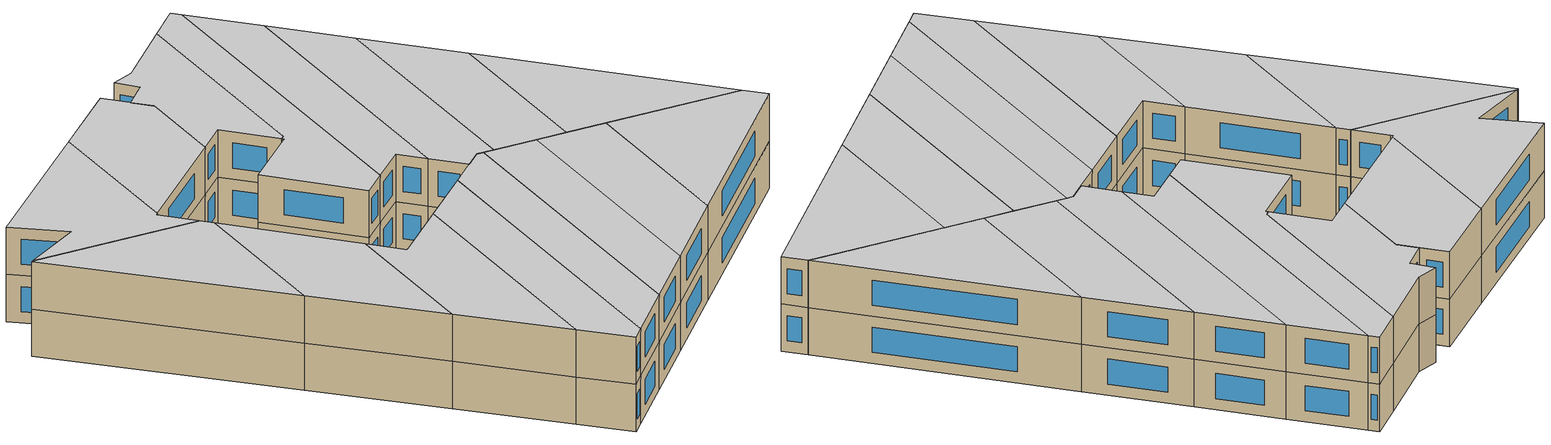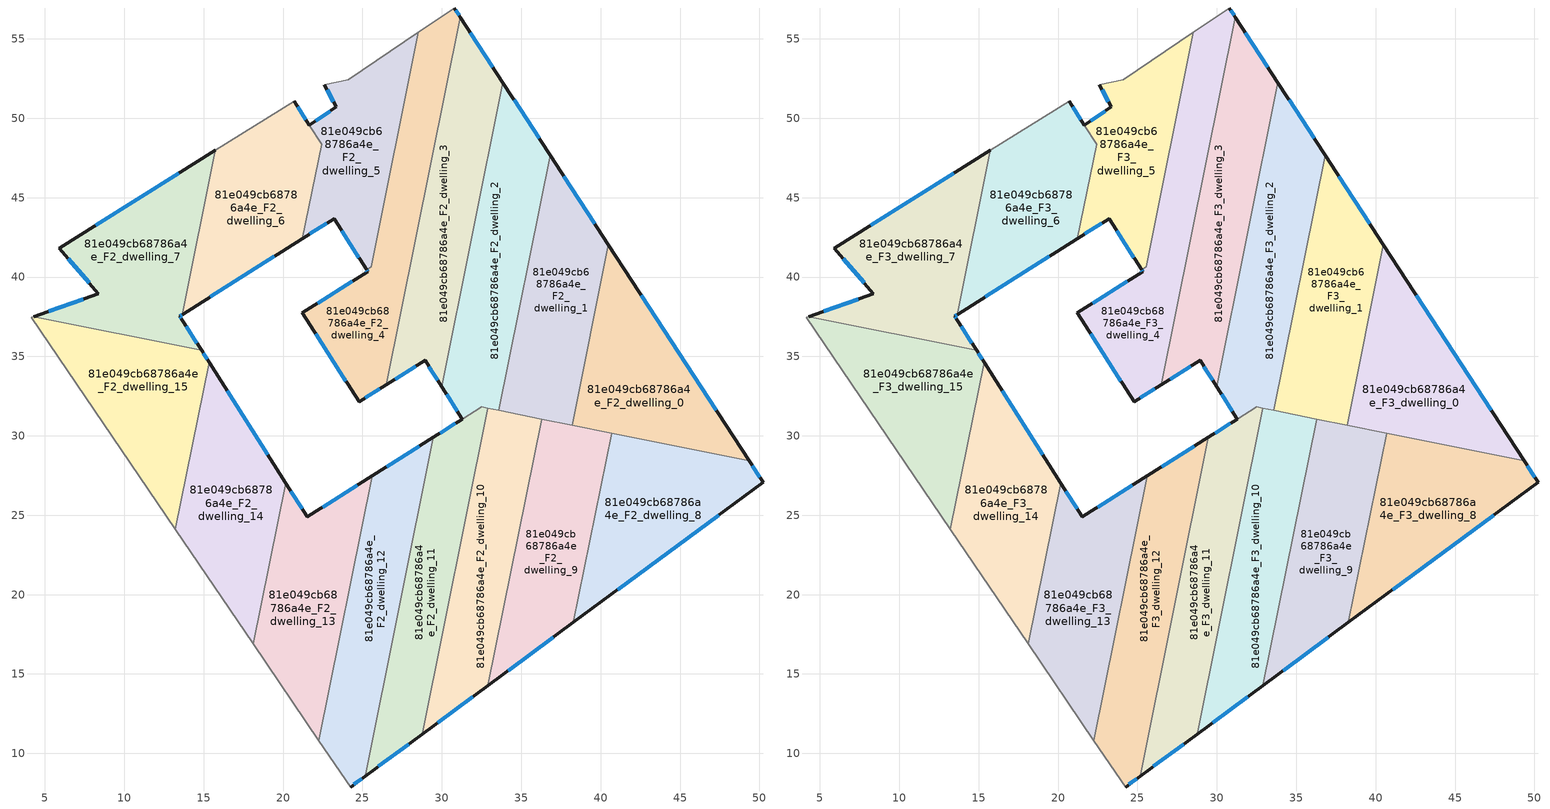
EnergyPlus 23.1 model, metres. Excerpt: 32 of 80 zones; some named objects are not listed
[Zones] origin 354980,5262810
81e049cb68786a4e_F2_dwelling_0
 floor to 81e049cb68786a4e_F1_dwelling_0 (EU_floor_Construction): 40.49,42.04 49.35,28.42 38.2,30.67 z6
 wall outside (EU_wall_Construction): 49.35,28.42 40.49,42.04 z6:9
 wall to 81e049cb68786a4e_F2_dwelling_1 (EU_wall_Construction): 40.49,42.04 38.2,30.67 z6:9
 wall to 81e049cb68786a4e_F2_dwelling_8 (EU_wall_Construction): 40.69,30.17 49.35,28.42 z6:9
 wall to 81e049cb68786a4e_F2_dwelling_9 (EU_wall_Construction): 38.2,30.67 40.69,30.17 z6:9
 window (EU_Window_Construction): 47.27,31.62 42.57,38.84 z6.7:8.3
81e049cb68786a4e_F2_dwelling_1
 floor to 81e049cb68786a4e_F1_dwelling_1 (EU_floor_Construction): 36.82,47.68 40.49,42.04 38.2,30.67 33.58,31.6 z6
 wall outside (EU_wall_Construction): 40.49,42.04 36.82,47.68 z6:9
 wall to 81e049cb68786a4e_F2_dwelling_2 (EU_wall_Construction): 36.82,47.68 33.58,31.6 z6:9
 wall to 81e049cb68786a4e_F2_dwelling_10 (EU_wall_Construction): 33.58,31.6 36.29,31.06 z6:9
 wall to 81e049cb68786a4e_F2_dwelling_9 (EU_wall_Construction): 36.29,31.06 38.2,30.67 z6:9
 window (EU_Window_Construction): 39.63,43.36 37.69,46.35 z6.7:8.3
81e049cb68786a4e_F2_dwelling_10
 floor to 81e049cb68786a4e_F1_dwelling_10 (EU_floor_Construction): 36.29,31.06 32.9,14.27 28.76,11.21 32.9,31.74 z6
 wall outside (EU_wall_Construction): 28.76,11.21 32.9,14.27 z6:9
 wall to 81e049cb68786a4e_F2_dwelling_9 (EU_wall_Construction): 32.9,14.27 36.29,31.06 z6:9
 wall to 81e049cb68786a4e_F2_dwelling_11 (EU_wall_Construction): 32.9,31.74 28.76,11.21 z6:9
 wall to 81e049cb68786a4e_F2_dwelling_2 (EU_wall_Construction): 33.58,31.6 32.9,31.74 z6:9
 window (EU_Window_Construction): 29.74,11.93 31.93,13.55 z6.7:8.3
81e049cb68786a4e_F2_dwelling_11
 floor to 81e049cb68786a4e_F1_dwelling_11 (EU_floor_Construction): 32.9,31.74 28.76,11.21 25.16,8.55 29.46,29.91 32.5,31.82 z6
 wall outside (EU_wall_Construction): 25.16,8.55 28.76,11.21 / 31.28,31.06 29.46,29.91 z6:9
 wall to 81e049cb68786a4e_F2_dwelling_12 (EU_wall_Construction): 29.46,29.91 25.16,8.55 z6:9
 wall to 81e049cb68786a4e_F2_dwelling_2 (EU_wall_Construction): 32.9,31.74 32.5,31.82 31.29,31.06 z6:9
 window (EU_Window_Construction): 26,9.18 27.92,10.59 / 30.86,30.79 29.89,30.18 z6.7:8.3
81e049cb68786a4e_F2_dwelling_12
 floor to 81e049cb68786a4e_F1_dwelling_12 (EU_floor_Construction): 29.46,29.91 25.16,8.55 24.25,7.88 22.26,10.81 25.62,27.48 z6
 wall outside (EU_wall_Construction): 29.46,29.91 25.62,27.48 / 24.25,7.88 25.16,8.55 z6:9
 wall adiabatic (EU_wall_Construction): 22.26,10.81 24.25,7.88 z6:9
 wall to 81e049cb68786a4e_F2_dwelling_13 (EU_wall_Construction): 25.62,27.48 22.26,10.81 z6:9
 window (EU_Window_Construction): 28.56,29.34 26.52,28.05 / 24.46,8.04 24.94,8.4 z6.7:8.3
81e049cb68786a4e_F2_dwelling_13
 floor to 81e049cb68786a4e_F1_dwelling_13 (EU_floor_Construction): 25.62,27.48 22.26,10.81 18.13,16.89 20.17,27.03 21.52,24.9 z6
 wall outside (EU_wall_Construction): 25.62,27.48 21.52,24.9 20.17,27.03 z6:9
 wall adiabatic (EU_wall_Construction): 18.13,16.89 22.26,10.81 z6:9
 wall to 81e049cb68786a4e_F2_dwelling_14 (EU_wall_Construction): 20.17,27.03 18.13,16.89 z6:9
 window (EU_Window_Construction): 24.66,26.88 22.48,25.5 / 21.2,25.4 20.49,26.53 z6.7:8.3
81e049cb68786a4e_F2_dwelling_14
 floor to 81e049cb68786a4e_F1_dwelling_14 (EU_floor_Construction): 15.34,34.63 20.17,27.03 18.13,16.89 13.22,24.11 z6
 wall outside (EU_wall_Construction): 20.17,27.03 15.34,34.63 z6:9
 wall adiabatic (EU_wall_Construction): 13.22,24.11 18.13,16.89 z6:9
 wall to 81e049cb68786a4e_F2_dwelling_15 (EU_wall_Construction): 15.34,34.63 13.22,24.11 z6:9
 window (EU_Window_Construction): 19.03,28.81 16.47,32.85 z6.7:8.3
81e049cb68786a4e_F2_dwelling_15
 floor to 81e049cb68786a4e_F1_dwelling_15 (EU_floor_Construction): 14.87,35.38 15.34,34.63 13.22,24.11 4.15,37.46 4.28,37.51 z6
 wall outside (EU_wall_Construction): 15.34,34.63 14.87,35.38 z6:9
 wall adiabatic (EU_wall_Construction): 4.28,37.51 4.15,37.46 13.22,24.11 z6:9
 wall to 81e049cb68786a4e_F2_dwelling_7 (EU_wall_Construction): 14.87,35.38 4.28,37.51 z6:9
 window (EU_Window_Construction): 15.23,34.81 14.98,35.2 z6.7:8.3
81e049cb68786a4e_F2_dwelling_2
 floor to 81e049cb68786a4e_F1_dwelling_2 (EU_floor_Construction): 33.85,52.25 36.82,47.68 33.58,31.6 32.5,31.82 31.29,31.06 29.99,33.1 z6
 wall outside (EU_wall_Construction): 36.82,47.68 33.85,52.25 / 29.99,33.1 31.29,31.06 z6:9
 wall to 81e049cb68786a4e_F2_dwelling_3 (EU_wall_Construction): 33.85,52.25 29.99,33.1 z6:9
 window (EU_Window_Construction): 36.13,48.75 34.55,51.18 / 30.29,32.62 30.98,31.54 z6.7:8.3
81e049cb68786a4e_F2_dwelling_3
 floor to 81e049cb68786a4e_F1_dwelling_3 (EU_floor_Construction): 31.17,56.37 33.85,52.25 29.99,33.1 28.94,34.75 26.51,33.22 z6
 wall outside (EU_wall_Construction): 26.51,33.22 28.94,34.75 29.99,33.1 / 33.85,52.25 31.17,56.37 z6:9
 wall to 81e049cb68786a4e_F2_dwelling_4 (EU_wall_Construction): 31.17,56.37 26.51,33.22 z6:9
 window (EU_Window_Construction): 27.08,33.58 28.37,34.39 / 33.22,53.22 31.8,55.4 / 29.19,34.37 29.74,33.49 z6.7:8.3
81e049cb68786a4e_F2_dwelling_4
 floor to 81e049cb68786a4e_F1_dwelling_4 (EU_floor_Construction): 30.79,56.95 31.17,56.37 26.51,33.22 24.78,32.13 21.21,37.75 25.33,40.35 25.25,40.47 25.54,40.66 28.52,55.41 z6
 wall outside (EU_wall_Construction): 25.25,40.47 25.33,40.35 21.21,37.75 24.78,32.13 26.51,33.22 / 31.17,56.37 30.79,56.95 z6:9
 wall to 81e049cb68786a4e_F2_dwelling_5 (EU_wall_Construction): 28.52,55.41 25.54,40.66 25.25,40.47 z6:9
 wall adiabatic (EU_wall_Construction): 30.79,56.95 28.52,55.41 z6:9
 window (EU_Window_Construction): 22.05,36.43 23.94,33.45 / 24.37,39.74 22.18,38.36 / 25.27,40.44 25.31,40.38 / 31.08,56.5 30.88,56.81 / 25.19,32.39 26.1,32.96 z6.7:8.3
81e049cb68786a4e_F2_dwelling_5
 floor to 81e049cb68786a4e_F1_dwelling_5 (EU_floor_Construction): 28.52,55.41 25.54,40.66 25.25,40.47 23.22,43.68 21.22,42.42 22.42,48.36 21.66,49.56 23.35,50.73 22.59,52.11 24.12,52.44 z6
 wall outside (EU_wall_Construction): 21.22,42.42 23.22,43.68 25.25,40.47 / 22.59,52.11 23.35,50.73 21.66,49.56 z6:9
 wall adiabatic (EU_wall_Construction): 28.52,55.41 24.12,52.44 22.59,52.11 z6:9
 wall to 81e049cb68786a4e_F2_dwelling_6 (EU_wall_Construction): 21.66,49.56 22.42,48.36 21.22,42.42 z6:9
 window (EU_Window_Construction): 23.69,42.93 24.77,41.23 / 21.69,42.72 22.75,43.38 / 22.95,50.45 22.06,49.83 / 22.77,51.79 23.17,51.05 z6.7:8.3
81e049cb68786a4e_F2_dwelling_6
 floor to 81e049cb68786a4e_F1_dwelling_6 (EU_floor_Construction): 20.69,51.08 22.42,48.36 21.22,42.42 13.65,37.63 15.73,47.98 z6
 wall outside (EU_wall_Construction): 13.65,37.63 21.22,42.42 / 21.66,49.56 20.69,51.08 z6:9
 wall adiabatic (EU_wall_Construction): 20.69,51.08 15.73,47.98 z6:9
 wall to 81e049cb68786a4e_F2_dwelling_7 (EU_wall_Construction): 15.73,47.98 13.65,37.63 z6:9
 window (EU_Window_Construction): 15.42,38.76 19.44,41.3 / 21.43,49.91 20.91,50.72 z6.7:8.3
81e049cb68786a4e_F2_dwelling_7
 floor to 81e049cb68786a4e_F1_dwelling_7 (EU_floor_Construction): 15.73,47.98 13.65,37.63 13.49,37.54 13.59,37.38 14.87,35.38 4.28,37.51 8.35,38.96 5.9,41.82 z6
 wall outside (EU_wall_Construction): 14.87,35.38 13.59,37.38 13.49,37.54 13.65,37.63 / 15.73,47.98 5.9,41.82 8.35,38.96 4.28,37.51 z6:9
 window (EU_Window_Construction): 14.57,35.85 13.89,36.91 / 7.4,38.62 5.24,37.85 / 6.47,41.15 7.78,39.63 / 13.42,46.53 8.21,43.27 / 13.53,37.56 13.61,37.61 / 13.57,37.42 13.52,37.5 z6.7:8.3
81e049cb68786a4e_F2_dwelling_8
 floor to 81e049cb68786a4e_F1_dwelling_8 (EU_floor_Construction): 49.35,28.42 50.23,27.07 38.28,18.25 40.69,30.17 z6
 wall outside (EU_wall_Construction): 38.28,18.25 50.23,27.07 49.35,28.42 z6:9
 wall to 81e049cb68786a4e_F2_dwelling_9 (EU_wall_Construction): 40.69,30.17 38.28,18.25 z6:9
 window (EU_Window_Construction): 50.02,27.38 49.55,28.1 / 41.09,20.32 47.43,24.99 z6.7:8.3
81e049cb68786a4e_F2_dwelling_9
 floor to 81e049cb68786a4e_F1_dwelling_9 (EU_floor_Construction): 40.69,30.17 38.28,18.25 32.9,14.27 36.29,31.06 z6
 wall outside (EU_wall_Construction): 32.9,14.27 38.28,18.25 z6:9
 window (EU_Window_Construction): 34.17,15.2 37.02,17.31 z6.7:8.3
81e049cb68786a4e_F3_dwelling_0
 floor to 81e049cb68786a4e_F2_dwelling_0 (EU_floor_Construction): 40.49,42.04 49.35,28.42 38.2,30.67 z9
 wall outside (EU_wall_Construction): 49.35,28.42 40.49,42.04 z9:12
 wall to 81e049cb68786a4e_F3_dwelling_1 (EU_wall_Construction): 40.49,42.04 38.2,30.67 z9:12
 wall to 81e049cb68786a4e_F3_dwelling_8 (EU_wall_Construction): 40.69,30.17 49.35,28.42 z9:12
 wall to 81e049cb68786a4e_F3_dwelling_9 (EU_wall_Construction): 38.2,30.67 40.69,30.17 z9:12
 window (EU_Window_Construction): 47.27,31.62 42.57,38.84 z9.7:11.3
 ceiling to 81e049cb68786a4e_F4_dwelling_0 (EU_floor_Construction): 49.35,28.42 40.49,42.04 38.2,30.67 z12
81e049cb68786a4e_F3_dwelling_1
 floor to 81e049cb68786a4e_F2_dwelling_1 (EU_floor_Construction): 36.82,47.68 40.49,42.04 38.2,30.67 33.58,31.6 z9
 wall outside (EU_wall_Construction): 40.49,42.04 36.82,47.68 z9:12
 wall to 81e049cb68786a4e_F3_dwelling_2 (EU_wall_Construction): 36.82,47.68 33.58,31.6 z9:12
 wall to 81e049cb68786a4e_F3_dwelling_10 (EU_wall_Construction): 33.58,31.6 36.29,31.06 z9:12
 wall to 81e049cb68786a4e_F3_dwelling_9 (EU_wall_Construction): 36.29,31.06 38.2,30.67 z9:12
 window (EU_Window_Construction): 39.63,43.36 37.69,46.35 z9.7:11.3
 ceiling to 81e049cb68786a4e_F4_dwelling_1 (EU_floor_Construction): 38.2,30.67 40.49,42.04 36.82,47.68 33.58,31.6 z12
81e049cb68786a4e_F3_dwelling_10
 floor to 81e049cb68786a4e_F2_dwelling_10 (EU_floor_Construction): 36.29,31.06 32.9,14.27 28.76,11.21 32.9,31.74 z9
 wall outside (EU_wall_Construction): 28.76,11.21 32.9,14.27 z9:12
 wall to 81e049cb68786a4e_F3_dwelling_9 (EU_wall_Construction): 32.9,14.27 36.29,31.06 z9:12
 wall to 81e049cb68786a4e_F3_dwelling_11 (EU_wall_Construction): 32.9,31.74 28.76,11.21 z9:12
 wall to 81e049cb68786a4e_F3_dwelling_2 (EU_wall_Construction): 33.58,31.6 32.9,31.74 z9:12
 window (EU_Window_Construction): 29.74,11.93 31.93,13.55 z9.7:11.3
 ceiling to 81e049cb68786a4e_F4_dwelling_10 (EU_floor_Construction): 32.9,14.27 36.29,31.06 32.9,31.74 28.76,11.21 z12
81e049cb68786a4e_F3_dwelling_11
 floor to 81e049cb68786a4e_F2_dwelling_11 (EU_floor_Construction): 32.9,31.74 28.76,11.21 25.16,8.55 29.46,29.91 32.5,31.82 z9
 wall outside (EU_wall_Construction): 25.16,8.55 28.76,11.21 / 31.28,31.06 29.46,29.91 z9:12
 wall to 81e049cb68786a4e_F3_dwelling_12 (EU_wall_Construction): 29.46,29.91 25.16,8.55 z9:12
 wall to 81e049cb68786a4e_F3_dwelling_2 (EU_wall_Construction): 32.9,31.74 32.5,31.82 31.29,31.06 z9:12
 window (EU_Window_Construction): 26,9.18 27.92,10.59 / 30.86,30.79 29.89,30.18 z9.7:11.3
 ceiling to 81e049cb68786a4e_F4_dwelling_11 (EU_floor_Construction): 28.76,11.21 32.9,31.74 32.5,31.82 29.46,29.91 25.16,8.55 z12
81e049cb68786a4e_F3_dwelling_12
 floor to 81e049cb68786a4e_F2_dwelling_12 (EU_floor_Construction): 29.46,29.91 25.16,8.55 24.25,7.88 22.26,10.81 25.62,27.48 z9
 wall outside (EU_wall_Construction): 29.46,29.91 25.62,27.48 / 24.25,7.88 25.16,8.55 z9:12
 wall adiabatic (EU_wall_Construction): 22.26,10.81 24.25,7.88 z9:12
 wall to 81e049cb68786a4e_F3_dwelling_13 (EU_wall_Construction): 25.62,27.48 22.26,10.81 z9:12
 window (EU_Window_Construction): 28.56,29.34 26.52,28.05 / 24.46,8.04 24.94,8.4 z9.7:11.3
 ceiling to 81e049cb68786a4e_F4_dwelling_12 (EU_floor_Construction): 25.16,8.55 29.46,29.91 25.62,27.48 22.26,10.81 24.25,7.88 z12
81e049cb68786a4e_F3_dwelling_13
 floor to 81e049cb68786a4e_F2_dwelling_13 (EU_floor_Construction): 25.62,27.48 22.26,10.81 18.13,16.89 20.17,27.03 21.52,24.9 z9
 wall outside (EU_wall_Construction): 25.62,27.48 21.52,24.9 20.17,27.03 z9:12
 wall adiabatic (EU_wall_Construction): 18.13,16.89 22.26,10.81 z9:12
 wall to 81e049cb68786a4e_F3_dwelling_14 (EU_wall_Construction): 20.17,27.03 18.13,16.89 z9:12
 window (EU_Window_Construction): 24.66,26.88 22.48,25.5 / 21.2,25.4 20.49,26.53 z9.7:11.3
 ceiling to 81e049cb68786a4e_F4_dwelling_13 (EU_floor_Construction): 22.26,10.81 25.62,27.48 21.52,24.9 20.17,27.03 18.13,16.89 z12
81e049cb68786a4e_F3_dwelling_14
 floor to 81e049cb68786a4e_F2_dwelling_14 (EU_floor_Construction): 15.34,34.63 20.17,27.03 18.13,16.89 13.22,24.11 z9
 wall outside (EU_wall_Construction): 20.17,27.03 15.34,34.63 z9:12
 wall adiabatic (EU_wall_Construction): 13.22,24.11 18.13,16.89 z9:12
 wall to 81e049cb68786a4e_F3_dwelling_15 (EU_wall_Construction): 15.34,34.63 13.22,24.11 z9:12
 window (EU_Window_Construction): 19.03,28.81 16.47,32.85 z9.7:11.3
 ceiling to 81e049cb68786a4e_F4_dwelling_14 (EU_floor_Construction): 18.13,16.89 20.17,27.03 15.34,34.63 13.22,24.11 z12
81e049cb68786a4e_F3_dwelling_15
 floor to 81e049cb68786a4e_F2_dwelling_15 (EU_floor_Construction): 14.87,35.38 15.34,34.63 13.22,24.11 4.15,37.46 4.28,37.51 z9
 wall outside (EU_wall_Construction): 15.34,34.63 14.87,35.38 z9:12
 wall adiabatic (EU_wall_Construction): 4.28,37.51 4.15,37.46 13.22,24.11 z9:12
 wall to 81e049cb68786a4e_F3_dwelling_7 (EU_wall_Construction): 14.87,35.38 4.28,37.51 z9:12
 window (EU_Window_Construction): 15.23,34.81 14.98,35.2 z9.7:11.3
 ceiling to 81e049cb68786a4e_F4_dwelling_15 (EU_floor_Construction): 13.22,24.11 15.34,34.63 14.87,35.38 4.28,37.51 4.15,37.46 z12
81e049cb68786a4e_F3_dwelling_2
 floor to 81e049cb68786a4e_F2_dwelling_2 (EU_floor_Construction): 33.85,52.25 36.82,47.68 33.58,31.6 32.5,31.82 31.29,31.06 29.99,33.1 z9
 wall outside (EU_wall_Construction): 36.82,47.68 33.85,52.25 / 29.99,33.1 31.29,31.06 z9:12
 wall to 81e049cb68786a4e_F3_dwelling_3 (EU_wall_Construction): 33.85,52.25 29.99,33.1 z9:12
 window (EU_Window_Construction): 36.13,48.75 34.55,51.18 / 30.29,32.62 30.98,31.54 z9.7:11.3
 ceiling to 81e049cb68786a4e_F4_dwelling_2 (EU_floor_Construction): 33.58,31.6 36.82,47.68 33.85,52.25 29.99,33.1 31.29,31.06 32.5,31.82 z12
81e049cb68786a4e_F3_dwelling_3
 floor to 81e049cb68786a4e_F2_dwelling_3 (EU_floor_Construction): 31.17,56.37 33.85,52.25 29.99,33.1 28.94,34.75 26.51,33.22 z9
 wall outside (EU_wall_Construction): 26.51,33.22 28.94,34.75 29.99,33.1 / 33.85,52.25 31.17,56.37 z9:12
 wall to 81e049cb68786a4e_F3_dwelling_4 (EU_wall_Construction): 31.17,56.37 26.51,33.22 z9:12
 window (EU_Window_Construction): 27.08,33.58 28.37,34.39 / 33.22,53.22 31.8,55.4 / 29.19,34.37 29.74,33.49 z9.7:11.3
 ceiling to 81e049cb68786a4e_F4_dwelling_3 (EU_floor_Construction): 29.99,33.1 33.85,52.25 31.17,56.37 26.51,33.22 28.94,34.75 z12
81e049cb68786a4e_F3_dwelling_4
 floor to 81e049cb68786a4e_F2_dwelling_4 (EU_floor_Construction): 30.79,56.95 31.17,56.37 26.51,33.22 24.78,32.13 21.21,37.75 25.33,40.35 25.25,40.47 25.54,40.66 28.52,55.41 z9
 wall outside (EU_wall_Construction): 25.25,40.47 25.33,40.35 21.21,37.75 24.78,32.13 26.51,33.22 / 31.17,56.37 30.79,56.95 z9:12
 wall to 81e049cb68786a4e_F3_dwelling_5 (EU_wall_Construction): 28.52,55.41 25.54,40.66 25.25,40.47 z9:12
 wall adiabatic (EU_wall_Construction): 30.79,56.95 28.52,55.41 z9:12
 window (EU_Window_Construction): 22.05,36.43 23.94,33.45 / 24.37,39.74 22.18,38.36 / 25.27,40.44 25.31,40.38 / 31.08,56.5 30.88,56.81 / 25.19,32.39 26.1,32.96 z9.7:11.3
 ceiling to 81e049cb68786a4e_F4_dwelling_4 (EU_floor_Construction): 26.51,33.22 31.17,56.37 30.79,56.95 28.52,55.41 25.54,40.66 25.25,40.47 25.33,40.35 21.21,37.75 24.78,32.13 z12
81e049cb68786a4e_F3_dwelling_5
 floor to 81e049cb68786a4e_F2_dwelling_5 (EU_floor_Construction): 28.52,55.41 25.54,40.66 25.25,40.47 23.22,43.68 21.22,42.42 22.42,48.36 21.66,49.56 23.35,50.73 22.59,52.11 24.12,52.44 z9
 wall outside (EU_wall_Construction): 21.22,42.42 23.22,43.68 25.25,40.47 / 22.59,52.11 23.35,50.73 21.66,49.56 z9:12
 wall adiabatic (EU_wall_Construction): 28.52,55.41 24.12,52.44 22.59,52.11 z9:12
 wall to 81e049cb68786a4e_F3_dwelling_6 (EU_wall_Construction): 21.66,49.56 22.42,48.36 21.22,42.42 z9:12
 window (EU_Window_Construction): 23.69,42.93 24.77,41.23 / 21.69,42.72 22.75,43.38 / 22.95,50.45 22.06,49.83 / 22.77,51.79 23.17,51.05 z9.7:11.3
 ceiling to 81e049cb68786a4e_F4_dwelling_5 (EU_floor_Construction): 25.54,40.66 28.52,55.41 24.12,52.44 22.59,52.11 23.35,50.73 21.66,49.56 22.42,48.36 21.22,42.42 23.22,43.68 25.25,40.47 z12
81e049cb68786a4e_F3_dwelling_6
 floor to 81e049cb68786a4e_F2_dwelling_6 (EU_floor_Construction): 20.69,51.08 22.42,48.36 21.22,42.42 13.65,37.63 15.73,47.98 z9
 wall outside (EU_wall_Construction): 13.65,37.63 21.22,42.42 / 21.66,49.56 20.69,51.08 z9:12
 wall adiabatic (EU_wall_Construction): 20.69,51.08 15.73,47.98 z9:12
 wall to 81e049cb68786a4e_F3_dwelling_7 (EU_wall_Construction): 15.73,47.98 13.65,37.63 z9:12
 window (EU_Window_Construction): 15.42,38.76 19.44,41.3 / 21.43,49.91 20.91,50.72 z9.7:11.3
 ceiling to 81e049cb68786a4e_F4_dwelling_6 (EU_floor_Construction): 21.22,42.42 22.42,48.36 20.69,51.08 15.73,47.98 13.65,37.63 z12
81e049cb68786a4e_F3_dwelling_7
 floor to 81e049cb68786a4e_F2_dwelling_7 (EU_floor_Construction): 15.73,47.98 13.65,37.63 13.49,37.54 13.59,37.38 14.87,35.38 4.28,37.51 8.35,38.96 5.9,41.82 z9
 wall outside (EU_wall_Construction): 14.87,35.38 13.59,37.38 13.49,37.54 13.65,37.63 / 15.73,47.98 5.9,41.82 8.35,38.96 4.28,37.51 z9:12
 window (EU_Window_Construction): 14.57,35.85 13.89,36.91 / 7.4,38.62 5.24,37.85 / 6.47,41.15 7.78,39.63 / 13.42,46.53 8.21,43.27 / 13.53,37.56 13.61,37.61 / 13.57,37.42 13.52,37.5 z9.7:11.3
 ceiling to 81e049cb68786a4e_F4_dwelling_7 (EU_floor_Construction): 14.87,35.38 13.59,37.38 13.49,37.54 13.65,37.63 15.73,47.98 5.9,41.82 8.35,38.96 4.28,37.51 z12
81e049cb68786a4e_F3_dwelling_8
 floor to 81e049cb68786a4e_F2_dwelling_8 (EU_floor_Construction): 49.35,28.42 50.23,27.07 38.28,18.25 40.69,30.17 z9
 wall outside (EU_wall_Construction): 38.28,18.25 50.23,27.07 49.35,28.42 z9:12
 wall to 81e049cb68786a4e_F3_dwelling_9 (EU_wall_Construction): 40.69,30.17 38.28,18.25 z9:12
 window (EU_Window_Construction): 50.02,27.38 49.55,28.1 / 41.09,20.32 47.43,24.99 z9.7:11.3
 ceiling to 81e049cb68786a4e_F4_dwelling_8 (EU_floor_Construction): 50.23,27.07 49.35,28.42 40.69,30.17 38.28,18.25 z12
81e049cb68786a4e_F3_dwelling_9
 floor to 81e049cb68786a4e_F2_dwelling_9 (EU_floor_Construction): 40.69,30.17 38.28,18.25 32.9,14.27 36.29,31.06 z9
 wall outside (EU_wall_Construction): 32.9,14.27 38.28,18.25 z9:12
 window (EU_Window_Construction): 34.17,15.2 37.02,17.31 z9.7:11.3
 ceiling to 81e049cb68786a4e_F4_dwelling_9 (EU_floor_Construction): 38.28,18.25 40.69,30.17 36.29,31.06 32.9,14.27 z12
[Building]
EU S2 Campaign: North Axis=0; Terrain=City; Solar Distribution=FullExterior
[Site:Location]
Budapest.Ferenc.Liszt.Intl.AP: Latitude=47.437; Longitude=19.256; Time Zone=1; Elevation=185
[SizingPeriod:WeatherFileDays]
AnnualSizingPeriod: Begin Month=1; Begin Day of Month=1; End Month=12; End Day of Month=31; Day of Week for Start Day=Monday; Use Weather File Daylight Saving Period=No; Use Weather File Rain and Snow Indicators=No
[MATERIAL]
EU_InternalMass_Material: Roughness=MediumRough; Thickness=0.1; Conductivity=1; Density=1800; Specific Heat=900; Thermal Absorptance=0.9; Solar Absorptance=0.7; Visible Absorptance=0.7
[MATERIAL:NOMASS] Roughness=MediumRough; Thermal Absorptance=0.9; Solar Absorptance=0.7; Visible Absorptance=0.7
Name | Thermal Resistance
EU_wall_NoMass | 0.832559
EU_floor_NoMass | 0.872794
[WINDOWMATERIAL:SIMPLEGLAZINGSYSTEM]
EU_Window_SimpleGlazing: UFactor=2.79869; Solar Heat Gain Coefficient=0.75; Visible Transmittance=0.75
[CONSTRUCTION]
EU_wall_Construction: EU_wall_NoMass
EU_floor_Construction: EU_floor_NoMass
EU_Window_Construction: EU_Window_SimpleGlazing
EU_InternalMass_Construction: EU_InternalMass_Material
[ZONE] Type=1; Multiplier=1; Ceiling Height=autocalculate; Floor Area=autocalculate; Part of Total Floor Area=Yes
Name | Volume
81e049cb68786a4e_F2_dwelling_0; 81e049cb68786a4e_F3_dwelling_0 | 197.77
81e049cb68786a4e_F2_dwelling_1; 81e049cb68786a4e_F3_dwelling_1 | 197.769
81e049cb68786a4e_F2_dwelling_10; 81e049cb68786a4e_F3_dwelling_10 | 197.166
81e049cb68786a4e_F2_dwelling_11; 81e049cb68786a4e_F3_dwelling_11 | 194.323
81e049cb68786a4e_F2_dwelling_12; 81e049cb68786a4e_F3_dwelling_12 | 197.228
81e049cb68786a4e_F2_dwelling_13; 81e049cb68786a4e_F3_dwelling_13 | 197.223
81e049cb68786a4e_F2_dwelling_14; 81e049cb68786a4e_F3_dwelling_14 | 197.202
81e049cb68786a4e_F2_dwelling_15; 81e049cb68786a4e_F3_dwelling_15 | 197.227
81e049cb68786a4e_F2_dwelling_2; 81e049cb68786a4e_F3_dwelling_2 | 212.4
81e049cb68786a4e_F2_dwelling_3; 81e049cb68786a4e_F3_dwelling_3 | 213.936
81e049cb68786a4e_F2_dwelling_4; 81e049cb68786a4e_F3_dwelling_4 | 214.728
81e049cb68786a4e_F2_dwelling_5; 81e049cb68786a4e_F3_dwelling_5 | 161.262
81e049cb68786a4e_F2_dwelling_6; 81e049cb68786a4e_F3_dwelling_6 | 189.762
81e049cb68786a4e_F2_dwelling_7; 81e049cb68786a4e_F3_dwelling_7 | 201.99
81e049cb68786a4e_F2_dwelling_8; 81e049cb68786a4e_F3_dwelling_8 | 197.217
81e049cb68786a4e_F2_dwelling_9; 81e049cb68786a4e_F3_dwelling_9 | 197.232
[INTERNALMASS] Construction=EU_InternalMass_Construction
Name | Zone or ZoneList | Surface Area
81e049cb68786a4e_F2_dwelling_0_EU_InternalMass | 81e049cb68786a4e_F2_dwelling_0 | 65.9235
81e049cb68786a4e_F2_dwelling_1_EU_InternalMass | 81e049cb68786a4e_F2_dwelling_1 | 65.9231
81e049cb68786a4e_F2_dwelling_2_EU_InternalMass | 81e049cb68786a4e_F2_dwelling_2 | 70.8067
81e049cb68786a4e_F2_dwelling_3_EU_InternalMass | 81e049cb68786a4e_F2_dwelling_3 | 71.3118
81e049cb68786a4e_F2_dwelling_4_EU_InternalMass | 81e049cb68786a4e_F2_dwelling_4 | 71.5643
81e049cb68786a4e_F2_dwelling_5_EU_InternalMass | 81e049cb68786a4e_F2_dwelling_5 | 53.7542
81e049cb68786a4e_F2_dwelling_6_EU_InternalMass | 81e049cb68786a4e_F2_dwelling_6 | 63.2546
81e049cb68786a4e_F2_dwelling_7_EU_InternalMass | 81e049cb68786a4e_F2_dwelling_7 | 67.3284
81e049cb68786a4e_F2_dwelling_8_EU_InternalMass | 81e049cb68786a4e_F2_dwelling_8 | 65.7389
81e049cb68786a4e_F2_dwelling_9_EU_InternalMass | 81e049cb68786a4e_F2_dwelling_9 | 65.7439
81e049cb68786a4e_F2_dwelling_10_EU_InternalMass | 81e049cb68786a4e_F2_dwelling_10 | 65.722
81e049cb68786a4e_F2_dwelling_11_EU_InternalMass | 81e049cb68786a4e_F2_dwelling_11 | 64.7736
81e049cb68786a4e_F2_dwelling_12_EU_InternalMass | 81e049cb68786a4e_F2_dwelling_12 | 65.7426
81e049cb68786a4e_F2_dwelling_13_EU_InternalMass | 81e049cb68786a4e_F2_dwelling_13 | 65.7409
81e049cb68786a4e_F2_dwelling_14_EU_InternalMass | 81e049cb68786a4e_F2_dwelling_14 | 65.7341
81e049cb68786a4e_F2_dwelling_15_EU_InternalMass | 81e049cb68786a4e_F2_dwelling_15 | 65.7424
81e049cb68786a4e_F3_dwelling_0_EU_InternalMass | 81e049cb68786a4e_F3_dwelling_0 | 65.9235
81e049cb68786a4e_F3_dwelling_1_EU_InternalMass | 81e049cb68786a4e_F3_dwelling_1 | 65.9231
81e049cb68786a4e_F3_dwelling_2_EU_InternalMass | 81e049cb68786a4e_F3_dwelling_2 | 70.8067
81e049cb68786a4e_F3_dwelling_3_EU_InternalMass | 81e049cb68786a4e_F3_dwelling_3 | 71.3118
81e049cb68786a4e_F3_dwelling_4_EU_InternalMass | 81e049cb68786a4e_F3_dwelling_4 | 71.5643
81e049cb68786a4e_F3_dwelling_5_EU_InternalMass | 81e049cb68786a4e_F3_dwelling_5 | 53.7542
81e049cb68786a4e_F3_dwelling_6_EU_InternalMass | 81e049cb68786a4e_F3_dwelling_6 | 63.2546
81e049cb68786a4e_F3_dwelling_7_EU_InternalMass | 81e049cb68786a4e_F3_dwelling_7 | 67.3284
81e049cb68786a4e_F3_dwelling_8_EU_InternalMass | 81e049cb68786a4e_F3_dwelling_8 | 65.7389
81e049cb68786a4e_F3_dwelling_9_EU_InternalMass | 81e049cb68786a4e_F3_dwelling_9 | 65.7439
81e049cb68786a4e_F3_dwelling_10_EU_InternalMass | 81e049cb68786a4e_F3_dwelling_10 | 65.722
81e049cb68786a4e_F3_dwelling_11_EU_InternalMass | 81e049cb68786a4e_F3_dwelling_11 | 64.7736
81e049cb68786a4e_F3_dwelling_12_EU_InternalMass | 81e049cb68786a4e_F3_dwelling_12 | 65.7426
81e049cb68786a4e_F3_dwelling_13_EU_InternalMass | 81e049cb68786a4e_F3_dwelling_13 | 65.7409
81e049cb68786a4e_F3_dwelling_14_EU_InternalMass | 81e049cb68786a4e_F3_dwelling_14 | 65.7341
81e049cb68786a4e_F3_dwelling_15_EU_InternalMass | 81e049cb68786a4e_F3_dwelling_15 | 65.7424
[OTHEREQUIPMENT] Fuel Type=Electricity; Design Level Calculation Method=Watts/Area; Power per Zone Floor Area=1; Fraction Latent=0; Fraction Radiant=0; Fraction Lost=0; Carbon Dioxide Generation Rate=0; EndUse Subcategory=EU_Step8_InternalGains
Name | Zone or ZoneList or Space or SpaceList | Schedule
EU_Step8_InternalGain_81e049cb68786a4e_F2_dwelling_0_f000 | 81e049cb68786a4e_F2_dwelling_0 | EU_Step8_GainSchedule_81e049cb68786a4e_F2_dwelling_0_f000
EU_Step8_InternalGain_81e049cb68786a4e_F2_dwelling_1_f000 | 81e049cb68786a4e_F2_dwelling_1 | EU_Step8_GainSchedule_81e049cb68786a4e_F2_dwelling_1_f000
EU_Step8_InternalGain_81e049cb68786a4e_F2_dwelling_2_f000 | 81e049cb68786a4e_F2_dwelling_2 | EU_Step8_GainSchedule_81e049cb68786a4e_F2_dwelling_2_f000
EU_Step8_InternalGain_81e049cb68786a4e_F2_dwelling_3_f000 | 81e049cb68786a4e_F2_dwelling_3 | EU_Step8_GainSchedule_81e049cb68786a4e_F2_dwelling_3_f000
EU_Step8_InternalGain_81e049cb68786a4e_F2_dwelling_4_f000 | 81e049cb68786a4e_F2_dwelling_4 | EU_Step8_GainSchedule_81e049cb68786a4e_F2_dwelling_4_f000
EU_Step8_InternalGain_81e049cb68786a4e_F2_dwelling_5_f000 | 81e049cb68786a4e_F2_dwelling_5 | EU_Step8_GainSchedule_81e049cb68786a4e_F2_dwelling_5_f000
EU_Step8_InternalGain_81e049cb68786a4e_F2_dwelling_6_f000 | 81e049cb68786a4e_F2_dwelling_6 | EU_Step8_GainSchedule_81e049cb68786a4e_F2_dwelling_6_f000
EU_Step8_InternalGain_81e049cb68786a4e_F2_dwelling_7_f000 | 81e049cb68786a4e_F2_dwelling_7 | EU_Step8_GainSchedule_81e049cb68786a4e_F2_dwelling_7_f000
EU_Step8_InternalGain_81e049cb68786a4e_F2_dwelling_8_f000 | 81e049cb68786a4e_F2_dwelling_8 | EU_Step8_GainSchedule_81e049cb68786a4e_F2_dwelling_8_f000
EU_Step8_InternalGain_81e049cb68786a4e_F2_dwelling_9_f000 | 81e049cb68786a4e_F2_dwelling_9 | EU_Step8_GainSchedule_81e049cb68786a4e_F2_dwelling_9_f000
EU_Step8_InternalGain_81e049cb68786a4e_F2_dwelling_10_f000 | 81e049cb68786a4e_F2_dwelling_10 | EU_Step8_GainSchedule_81e049cb68786a4e_F2_dwelling_10_f000
EU_Step8_InternalGain_81e049cb68786a4e_F2_dwelling_11_f000 | 81e049cb68786a4e_F2_dwelling_11 | EU_Step8_GainSchedule_81e049cb68786a4e_F2_dwelling_11_f000
EU_Step8_InternalGain_81e049cb68786a4e_F2_dwelling_12_f000 | 81e049cb68786a4e_F2_dwelling_12 | EU_Step8_GainSchedule_81e049cb68786a4e_F2_dwelling_12_f000
EU_Step8_InternalGain_81e049cb68786a4e_F2_dwelling_13_f000 | 81e049cb68786a4e_F2_dwelling_13 | EU_Step8_GainSchedule_81e049cb68786a4e_F2_dwelling_13_f000
EU_Step8_InternalGain_81e049cb68786a4e_F2_dwelling_14_f000 | 81e049cb68786a4e_F2_dwelling_14 | EU_Step8_GainSchedule_81e049cb68786a4e_F2_dwelling_14_f000
EU_Step8_InternalGain_81e049cb68786a4e_F2_dwelling_15_f000 | 81e049cb68786a4e_F2_dwelling_15 | EU_Step8_GainSchedule_81e049cb68786a4e_F2_dwelling_15_f000
EU_Step8_InternalGain_81e049cb68786a4e_F3_dwelling_0_f000 | 81e049cb68786a4e_F3_dwelling_0 | EU_Step8_GainSchedule_81e049cb68786a4e_F3_dwelling_0_f000
EU_Step8_InternalGain_81e049cb68786a4e_F3_dwelling_1_f000 | 81e049cb68786a4e_F3_dwelling_1 | EU_Step8_GainSchedule_81e049cb68786a4e_F3_dwelling_1_f000
EU_Step8_InternalGain_81e049cb68786a4e_F3_dwelling_2_f000 | 81e049cb68786a4e_F3_dwelling_2 | EU_Step8_GainSchedule_81e049cb68786a4e_F3_dwelling_2_f000
EU_Step8_InternalGain_81e049cb68786a4e_F3_dwelling_3_f000 | 81e049cb68786a4e_F3_dwelling_3 | EU_Step8_GainSchedule_81e049cb68786a4e_F3_dwelling_3_f000
EU_Step8_InternalGain_81e049cb68786a4e_F3_dwelling_4_f000 | 81e049cb68786a4e_F3_dwelling_4 | EU_Step8_GainSchedule_81e049cb68786a4e_F3_dwelling_4_f000
EU_Step8_InternalGain_81e049cb68786a4e_F3_dwelling_5_f000 | 81e049cb68786a4e_F3_dwelling_5 | EU_Step8_GainSchedule_81e049cb68786a4e_F3_dwelling_5_f000
EU_Step8_InternalGain_81e049cb68786a4e_F3_dwelling_6_f000 | 81e049cb68786a4e_F3_dwelling_6 | EU_Step8_GainSchedule_81e049cb68786a4e_F3_dwelling_6_f000
EU_Step8_InternalGain_81e049cb68786a4e_F3_dwelling_7_f000 | 81e049cb68786a4e_F3_dwelling_7 | EU_Step8_GainSchedule_81e049cb68786a4e_F3_dwelling_7_f000
EU_Step8_InternalGain_81e049cb68786a4e_F3_dwelling_8_f000 | 81e049cb68786a4e_F3_dwelling_8 | EU_Step8_GainSchedule_81e049cb68786a4e_F3_dwelling_8_f000
EU_Step8_InternalGain_81e049cb68786a4e_F3_dwelling_9_f000 | 81e049cb68786a4e_F3_dwelling_9 | EU_Step8_GainSchedule_81e049cb68786a4e_F3_dwelling_9_f000
EU_Step8_InternalGain_81e049cb68786a4e_F3_dwelling_10_f000 | 81e049cb68786a4e_F3_dwelling_10 | EU_Step8_GainSchedule_81e049cb68786a4e_F3_dwelling_10_f000
EU_Step8_InternalGain_81e049cb68786a4e_F3_dwelling_11_f000 | 81e049cb68786a4e_F3_dwelling_11 | EU_Step8_GainSchedule_81e049cb68786a4e_F3_dwelling_11_f000
EU_Step8_InternalGain_81e049cb68786a4e_F3_dwelling_12_f000 | 81e049cb68786a4e_F3_dwelling_12 | EU_Step8_GainSchedule_81e049cb68786a4e_F3_dwelling_12_f000
EU_Step8_InternalGain_81e049cb68786a4e_F3_dwelling_13_f000 | 81e049cb68786a4e_F3_dwelling_13 | EU_Step8_GainSchedule_81e049cb68786a4e_F3_dwelling_13_f000
EU_Step8_InternalGain_81e049cb68786a4e_F3_dwelling_14_f000 | 81e049cb68786a4e_F3_dwelling_14 | EU_Step8_GainSchedule_81e049cb68786a4e_F3_dwelling_14_f000
EU_Step8_InternalGain_81e049cb68786a4e_F3_dwelling_15_f000 | 81e049cb68786a4e_F3_dwelling_15 | EU_Step8_GainSchedule_81e049cb68786a4e_F3_dwelling_15_f000
[ZONEVENTILATION:DESIGNFLOWRATE] Schedule=EU_AlwaysOn; Design Flow Rate Calculation Method=AirChanges/Hour; Air Changes per Hour=0.475469; Ventilation Type=Natural; Fan Pressure Rise=0; Fan Total Efficiency=1; Constant Term Coefficient=1; Temperature Term Coefficient=0; Velocity Term Coefficient=0; Velocity Squared Term Coefficient=0; Minimum Indoor Temperature=-100; Maximum Indoor Temperature=100; Delta Temperature=-100; Minimum Outdoor Temperature=-100; Maximum Outdoor Temperature=100; Maximum Wind Speed=40
Name | Zone or ZoneList or Space or SpaceList
EU_ConstantAir_81e049cb68786a4e_F2_dwelling_0 | 81e049cb68786a4e_F2_dwelling_0
EU_ConstantAir_81e049cb68786a4e_F2_dwelling_1 | 81e049cb68786a4e_F2_dwelling_1
EU_ConstantAir_81e049cb68786a4e_F2_dwelling_2 | 81e049cb68786a4e_F2_dwelling_2
EU_ConstantAir_81e049cb68786a4e_F2_dwelling_3 | 81e049cb68786a4e_F2_dwelling_3
EU_ConstantAir_81e049cb68786a4e_F2_dwelling_4 | 81e049cb68786a4e_F2_dwelling_4
EU_ConstantAir_81e049cb68786a4e_F2_dwelling_5 | 81e049cb68786a4e_F2_dwelling_5
EU_ConstantAir_81e049cb68786a4e_F2_dwelling_6 | 81e049cb68786a4e_F2_dwelling_6
EU_ConstantAir_81e049cb68786a4e_F2_dwelling_7 | 81e049cb68786a4e_F2_dwelling_7
EU_ConstantAir_81e049cb68786a4e_F2_dwelling_8 | 81e049cb68786a4e_F2_dwelling_8
EU_ConstantAir_81e049cb68786a4e_F2_dwelling_9 | 81e049cb68786a4e_F2_dwelling_9
EU_ConstantAir_81e049cb68786a4e_F2_dwelling_10 | 81e049cb68786a4e_F2_dwelling_10
EU_ConstantAir_81e049cb68786a4e_F2_dwelling_11 | 81e049cb68786a4e_F2_dwelling_11
EU_ConstantAir_81e049cb68786a4e_F2_dwelling_12 | 81e049cb68786a4e_F2_dwelling_12
EU_ConstantAir_81e049cb68786a4e_F2_dwelling_13 | 81e049cb68786a4e_F2_dwelling_13
EU_ConstantAir_81e049cb68786a4e_F2_dwelling_14 | 81e049cb68786a4e_F2_dwelling_14
EU_ConstantAir_81e049cb68786a4e_F2_dwelling_15 | 81e049cb68786a4e_F2_dwelling_15
EU_ConstantAir_81e049cb68786a4e_F3_dwelling_0 | 81e049cb68786a4e_F3_dwelling_0
EU_ConstantAir_81e049cb68786a4e_F3_dwelling_1 | 81e049cb68786a4e_F3_dwelling_1
EU_ConstantAir_81e049cb68786a4e_F3_dwelling_2 | 81e049cb68786a4e_F3_dwelling_2
EU_ConstantAir_81e049cb68786a4e_F3_dwelling_3 | 81e049cb68786a4e_F3_dwelling_3
EU_ConstantAir_81e049cb68786a4e_F3_dwelling_4 | 81e049cb68786a4e_F3_dwelling_4
EU_ConstantAir_81e049cb68786a4e_F3_dwelling_5 | 81e049cb68786a4e_F3_dwelling_5
EU_ConstantAir_81e049cb68786a4e_F3_dwelling_6 | 81e049cb68786a4e_F3_dwelling_6
EU_ConstantAir_81e049cb68786a4e_F3_dwelling_7 | 81e049cb68786a4e_F3_dwelling_7
EU_ConstantAir_81e049cb68786a4e_F3_dwelling_8 | 81e049cb68786a4e_F3_dwelling_8
EU_ConstantAir_81e049cb68786a4e_F3_dwelling_9 | 81e049cb68786a4e_F3_dwelling_9
EU_ConstantAir_81e049cb68786a4e_F3_dwelling_10 | 81e049cb68786a4e_F3_dwelling_10
EU_ConstantAir_81e049cb68786a4e_F3_dwelling_11 | 81e049cb68786a4e_F3_dwelling_11
EU_ConstantAir_81e049cb68786a4e_F3_dwelling_12 | 81e049cb68786a4e_F3_dwelling_12
EU_ConstantAir_81e049cb68786a4e_F3_dwelling_13 | 81e049cb68786a4e_F3_dwelling_13
EU_ConstantAir_81e049cb68786a4e_F3_dwelling_14 | 81e049cb68786a4e_F3_dwelling_14
EU_ConstantAir_81e049cb68786a4e_F3_dwelling_15 | 81e049cb68786a4e_F3_dwelling_15
[HVACTEMPLATE:THERMOSTAT] Constant Heating Setpoint=20; Constant Cooling Setpoint=50
EU_HeatOnly_81e049cb68786a4e_F1_dwelling_0; EU_HeatOnly_81e049cb68786a4e_F1_dwelling_1; EU_HeatOnly_81e049cb68786a4e_F1_dwelling_2; EU_HeatOnly_81e049cb68786a4e_F1_dwelling_3; EU_HeatOnly_81e049cb68786a4e_F1_dwelling_4; EU_HeatOnly_81e049cb68786a4e_F1_dwelling_5; EU_HeatOnly_81e049cb68786a4e_F1_dwelling_6; EU_HeatOnly_81e049cb68786a4e_F1_dwelling_7; EU_HeatOnly_81e049cb68786a4e_F1_dwelling_8; EU_HeatOnly_81e049cb68786a4e_F1_dwelling_9
[HVACTEMPLATE:ZONE:IDEALLOADSAIRSYSTEM] System Availability Schedule=EU_AlwaysOn; Maximum Heating Supply Air Temperature=50; Minimum Cooling Supply Air Temperature=13; Maximum Heating Supply Air Humidity Ratio=0.0156; Minimum Cooling Supply Air Humidity Ratio=0.0077; Heating Limit=NoLimit; Cooling Limit=NoLimit; Heating Availability Schedule=EU_AlwaysOn; Cooling Availability Schedule=EU_CoolingOff; Dehumidification Control Type=ConstantSensibleHeatRatio; Cooling Sensible Heat Ratio=0.7; Dehumidification Setpoint=60; Humidification Control Type=None; Humidification Setpoint=30; Outdoor Air Method=None; Outdoor Air Flow Rate per Person=0.00944; Outdoor Air Flow Rate per Zone Floor Area=0; Outdoor Air Flow Rate per Zone=0; Demand Controlled Ventilation Type=None; Outdoor Air Economizer Type=NoEconomizer; Heat Recovery Type=None; Sensible Heat Recovery Effectiveness=0.7; Latent Heat Recovery Effectiveness=0.65
Name | Template Thermostat
81e049cb68786a4e_F2_dwelling_0 | EU_HeatOnly_81e049cb68786a4e_F2_dwelling_0
81e049cb68786a4e_F2_dwelling_1 | EU_HeatOnly_81e049cb68786a4e_F2_dwelling_1
81e049cb68786a4e_F2_dwelling_2 | EU_HeatOnly_81e049cb68786a4e_F2_dwelling_2
81e049cb68786a4e_F2_dwelling_3 | EU_HeatOnly_81e049cb68786a4e_F2_dwelling_3
81e049cb68786a4e_F2_dwelling_4 | EU_HeatOnly_81e049cb68786a4e_F2_dwelling_4
81e049cb68786a4e_F2_dwelling_5 | EU_HeatOnly_81e049cb68786a4e_F2_dwelling_5
81e049cb68786a4e_F2_dwelling_6 | EU_HeatOnly_81e049cb68786a4e_F2_dwelling_6
81e049cb68786a4e_F2_dwelling_7 | EU_HeatOnly_81e049cb68786a4e_F2_dwelling_7
81e049cb68786a4e_F2_dwelling_8 | EU_HeatOnly_81e049cb68786a4e_F2_dwelling_8
81e049cb68786a4e_F2_dwelling_9 | EU_HeatOnly_81e049cb68786a4e_F2_dwelling_9
81e049cb68786a4e_F2_dwelling_10 | EU_HeatOnly_81e049cb68786a4e_F2_dwelling_10
81e049cb68786a4e_F2_dwelling_11 | EU_HeatOnly_81e049cb68786a4e_F2_dwelling_11
81e049cb68786a4e_F2_dwelling_12 | EU_HeatOnly_81e049cb68786a4e_F2_dwelling_12
81e049cb68786a4e_F2_dwelling_13 | EU_HeatOnly_81e049cb68786a4e_F2_dwelling_13
81e049cb68786a4e_F2_dwelling_14 | EU_HeatOnly_81e049cb68786a4e_F2_dwelling_14
81e049cb68786a4e_F2_dwelling_15 | EU_HeatOnly_81e049cb68786a4e_F2_dwelling_15
81e049cb68786a4e_F3_dwelling_0 | EU_HeatOnly_81e049cb68786a4e_F3_dwelling_0
81e049cb68786a4e_F3_dwelling_1 | EU_HeatOnly_81e049cb68786a4e_F3_dwelling_1
81e049cb68786a4e_F3_dwelling_2 | EU_HeatOnly_81e049cb68786a4e_F3_dwelling_2
81e049cb68786a4e_F3_dwelling_3 | EU_HeatOnly_81e049cb68786a4e_F3_dwelling_3
81e049cb68786a4e_F3_dwelling_4 | EU_HeatOnly_81e049cb68786a4e_F3_dwelling_4
81e049cb68786a4e_F3_dwelling_5 | EU_HeatOnly_81e049cb68786a4e_F3_dwelling_5
81e049cb68786a4e_F3_dwelling_6 | EU_HeatOnly_81e049cb68786a4e_F3_dwelling_6
81e049cb68786a4e_F3_dwelling_7 | EU_HeatOnly_81e049cb68786a4e_F3_dwelling_7
81e049cb68786a4e_F3_dwelling_8 | EU_HeatOnly_81e049cb68786a4e_F3_dwelling_8
81e049cb68786a4e_F3_dwelling_9 | EU_HeatOnly_81e049cb68786a4e_F3_dwelling_9
81e049cb68786a4e_F3_dwelling_10 | EU_HeatOnly_81e049cb68786a4e_F3_dwelling_10
81e049cb68786a4e_F3_dwelling_11 | EU_HeatOnly_81e049cb68786a4e_F3_dwelling_11
81e049cb68786a4e_F3_dwelling_12 | EU_HeatOnly_81e049cb68786a4e_F3_dwelling_12
81e049cb68786a4e_F3_dwelling_13 | EU_HeatOnly_81e049cb68786a4e_F3_dwelling_13
81e049cb68786a4e_F3_dwelling_14 | EU_HeatOnly_81e049cb68786a4e_F3_dwelling_14
81e049cb68786a4e_F3_dwelling_15 | EU_HeatOnly_81e049cb68786a4e_F3_dwelling_15
[SIZING:ZONE] Zone Cooling Design Supply Air Temperature Input Method=SupplyAirTemperature; Zone Cooling Design Supply Air Temperature=13; Zone Heating Design Supply Air Temperature Input Method=SupplyAirTemperature; Zone Heating Design Supply Air Temperature=50; Zone Cooling Design Supply Air Humidity Ratio=0.008; Zone Heating Design Supply Air Humidity Ratio=0.008; Cooling Design Air Flow Method=DesignDay; Cooling Design Air Flow Rate=0; Cooling Minimum Air Flow per Zone Floor Area=0.000762; Cooling Minimum Air Flow=0; Cooling Minimum Air Flow Fraction=0.2; Heating Design Air Flow Method=DesignDay; Heating Design Air Flow Rate=0; Heating Maximum Air Flow per Zone Floor Area=0.002032; Heating Maximum Air Flow=0.141576; Heating Maximum Air Flow Fraction=0.3; Account for Dedicated Outdoor Air System=No; Dedicated Outdoor Air System Control Strategy=NeutralSupplyAir; Dedicated Outdoor Air Low Setpoint Temperature for Design=autosize; Dedicated Outdoor Air High Setpoint Temperature for Design=autosize; Zone Load Sizing Method=Sensible Load Only No Latent Load; Zone Latent Cooling Design Supply Air Humidity Ratio Input Method=HumidityRatioDifference; Zone Cooling Design Supply Air Humidity Ratio Difference=0.005; Zone Latent Heating Design Supply Air Humidity Ratio Input Method=HumidityRatioDifference; Zone Humidification Design Supply Air Humidity Ratio Difference=0.005
81e049cb68786a4e_F2_dwelling_0; 81e049cb68786a4e_F2_dwelling_1; 81e049cb68786a4e_F2_dwelling_2; 81e049cb68786a4e_F2_dwelling_3; 81e049cb68786a4e_F2_dwelling_4; 81e049cb68786a4e_F2_dwelling_5; 81e049cb68786a4e_F2_dwelling_6; 81e049cb68786a4e_F2_dwelling_7; 81e049cb68786a4e_F2_dwelling_8; 81e049cb68786a4e_F2_dwelling_9; 81e049cb68786a4e_F2_dwelling_10; 81e049cb68786a4e_F2_dwelling_11; 81e049cb68786a4e_F2_dwelling_12; 81e049cb68786a4e_F2_dwelling_13; 81e049cb68786a4e_F2_dwelling_14; 81e049cb68786a4e_F2_dwelling_15; 81e049cb68786a4e_F3_dwelling_0; 81e049cb68786a4e_F3_dwelling_1; 81e049cb68786a4e_F3_dwelling_2; 81e049cb68786a4e_F3_dwelling_3; 81e049cb68786a4e_F3_dwelling_4; 81e049cb68786a4e_F3_dwelling_5; 81e049cb68786a4e_F3_dwelling_6; 81e049cb68786a4e_F3_dwelling_7; 81e049cb68786a4e_F3_dwelling_8; 81e049cb68786a4e_F3_dwelling_9; 81e049cb68786a4e_F3_dwelling_10; 81e049cb68786a4e_F3_dwelling_11; 81e049cb68786a4e_F3_dwelling_12; 81e049cb68786a4e_F3_dwelling_13; 81e049cb68786a4e_F3_dwelling_14; 81e049cb68786a4e_F3_dwelling_15
[SCHEDULE:CONSTANT]
Name | Hourly Value
EU_AlwaysOn | 1
EU_CoolingOff | 0
[SCHEDULE:FILE] Column Number=1; Rows to Skip at Top=0; Number of Hours of Data=8760; Column Separator=Comma; Interpolate to Timestep=No; Minutes per Item=60; Adjust Schedule for Daylight Savings=Yes
Name | File
EU_Step8_GainSchedule_81e049cb68786a4e_F2_dwelling_0_f000 | ../../schedules/81e049cb68786a4e/81e049cb68786a4e_F2_dwelling_0_f000_gain.csv
EU_Step8_GainSchedule_81e049cb68786a4e_F2_dwelling_1_f000 | ../../schedules/81e049cb68786a4e/81e049cb68786a4e_F2_dwelling_1_f000_gain.csv
EU_Step8_GainSchedule_81e049cb68786a4e_F2_dwelling_2_f000 | ../../schedules/81e049cb68786a4e/81e049cb68786a4e_F2_dwelling_2_f000_gain.csv
EU_Step8_GainSchedule_81e049cb68786a4e_F2_dwelling_3_f000 | ../../schedules/81e049cb68786a4e/81e049cb68786a4e_F2_dwelling_3_f000_gain.csv
EU_Step8_GainSchedule_81e049cb68786a4e_F2_dwelling_4_f000 | ../../schedules/81e049cb68786a4e/81e049cb68786a4e_F2_dwelling_4_f000_gain.csv
EU_Step8_GainSchedule_81e049cb68786a4e_F2_dwelling_5_f000 | ../../schedules/81e049cb68786a4e/81e049cb68786a4e_F2_dwelling_5_f000_gain.csv
EU_Step8_GainSchedule_81e049cb68786a4e_F2_dwelling_6_f000 | ../../schedules/81e049cb68786a4e/81e049cb68786a4e_F2_dwelling_6_f000_gain.csv
EU_Step8_GainSchedule_81e049cb68786a4e_F2_dwelling_7_f000 | ../../schedules/81e049cb68786a4e/81e049cb68786a4e_F2_dwelling_7_f000_gain.csv
EU_Step8_GainSchedule_81e049cb68786a4e_F2_dwelling_8_f000 | ../../schedules/81e049cb68786a4e/81e049cb68786a4e_F2_dwelling_8_f000_gain.csv
EU_Step8_GainSchedule_81e049cb68786a4e_F2_dwelling_9_f000 | ../../schedules/81e049cb68786a4e/81e049cb68786a4e_F2_dwelling_9_f000_gain.csv
EU_Step8_GainSchedule_81e049cb68786a4e_F2_dwelling_10_f000 | ../../schedules/81e049cb68786a4e/81e049cb68786a4e_F2_dwelling_10_f000_gain.csv
EU_Step8_GainSchedule_81e049cb68786a4e_F2_dwelling_11_f000 | ../../schedules/81e049cb68786a4e/81e049cb68786a4e_F2_dwelling_11_f000_gain.csv
EU_Step8_GainSchedule_81e049cb68786a4e_F2_dwelling_12_f000 | ../../schedules/81e049cb68786a4e/81e049cb68786a4e_F2_dwelling_12_f000_gain.csv
EU_Step8_GainSchedule_81e049cb68786a4e_F2_dwelling_13_f000 | ../../schedules/81e049cb68786a4e/81e049cb68786a4e_F2_dwelling_13_f000_gain.csv
EU_Step8_GainSchedule_81e049cb68786a4e_F2_dwelling_14_f000 | ../../schedules/81e049cb68786a4e/81e049cb68786a4e_F2_dwelling_14_f000_gain.csv
EU_Step8_GainSchedule_81e049cb68786a4e_F2_dwelling_15_f000 | ../../schedules/81e049cb68786a4e/81e049cb68786a4e_F2_dwelling_15_f000_gain.csv
EU_Step8_GainSchedule_81e049cb68786a4e_F3_dwelling_0_f000 | ../../schedules/81e049cb68786a4e/81e049cb68786a4e_F3_dwelling_0_f000_gain.csv
EU_Step8_GainSchedule_81e049cb68786a4e_F3_dwelling_1_f000 | ../../schedules/81e049cb68786a4e/81e049cb68786a4e_F3_dwelling_1_f000_gain.csv
EU_Step8_GainSchedule_81e049cb68786a4e_F3_dwelling_2_f000 | ../../schedules/81e049cb68786a4e/81e049cb68786a4e_F3_dwelling_2_f000_gain.csv
EU_Step8_GainSchedule_81e049cb68786a4e_F3_dwelling_3_f000 | ../../schedules/81e049cb68786a4e/81e049cb68786a4e_F3_dwelling_3_f000_gain.csv
EU_Step8_GainSchedule_81e049cb68786a4e_F3_dwelling_4_f000 | ../../schedules/81e049cb68786a4e/81e049cb68786a4e_F3_dwelling_4_f000_gain.csv
EU_Step8_GainSchedule_81e049cb68786a4e_F3_dwelling_5_f000 | ../../schedules/81e049cb68786a4e/81e049cb68786a4e_F3_dwelling_5_f000_gain.csv
EU_Step8_GainSchedule_81e049cb68786a4e_F3_dwelling_6_f000 | ../../schedules/81e049cb68786a4e/81e049cb68786a4e_F3_dwelling_6_f000_gain.csv
EU_Step8_GainSchedule_81e049cb68786a4e_F3_dwelling_7_f000 | ../../schedules/81e049cb68786a4e/81e049cb68786a4e_F3_dwelling_7_f000_gain.csv
EU_Step8_GainSchedule_81e049cb68786a4e_F3_dwelling_8_f000 | ../../schedules/81e049cb68786a4e/81e049cb68786a4e_F3_dwelling_8_f000_gain.csv
EU_Step8_GainSchedule_81e049cb68786a4e_F3_dwelling_9_f000 | ../../schedules/81e049cb68786a4e/81e049cb68786a4e_F3_dwelling_9_f000_gain.csv
EU_Step8_GainSchedule_81e049cb68786a4e_F3_dwelling_10_f000 | ../../schedules/81e049cb68786a4e/81e049cb68786a4e_F3_dwelling_10_f000_gain.csv
EU_Step8_GainSchedule_81e049cb68786a4e_F3_dwelling_11_f000 | ../../schedules/81e049cb68786a4e/81e049cb68786a4e_F3_dwelling_11_f000_gain.csv
EU_Step8_GainSchedule_81e049cb68786a4e_F3_dwelling_12_f000 | ../../schedules/81e049cb68786a4e/81e049cb68786a4e_F3_dwelling_12_f000_gain.csv
EU_Step8_GainSchedule_81e049cb68786a4e_F3_dwelling_13_f000 | ../../schedules/81e049cb68786a4e/81e049cb68786a4e_F3_dwelling_13_f000_gain.csv
EU_Step8_GainSchedule_81e049cb68786a4e_F3_dwelling_14_f000 | ../../schedules/81e049cb68786a4e/81e049cb68786a4e_F3_dwelling_14_f000_gain.csv
EU_Step8_GainSchedule_81e049cb68786a4e_F3_dwelling_15_f000 | ../../schedules/81e049cb68786a4e/81e049cb68786a4e_F3_dwelling_15_f000_gain.csv
